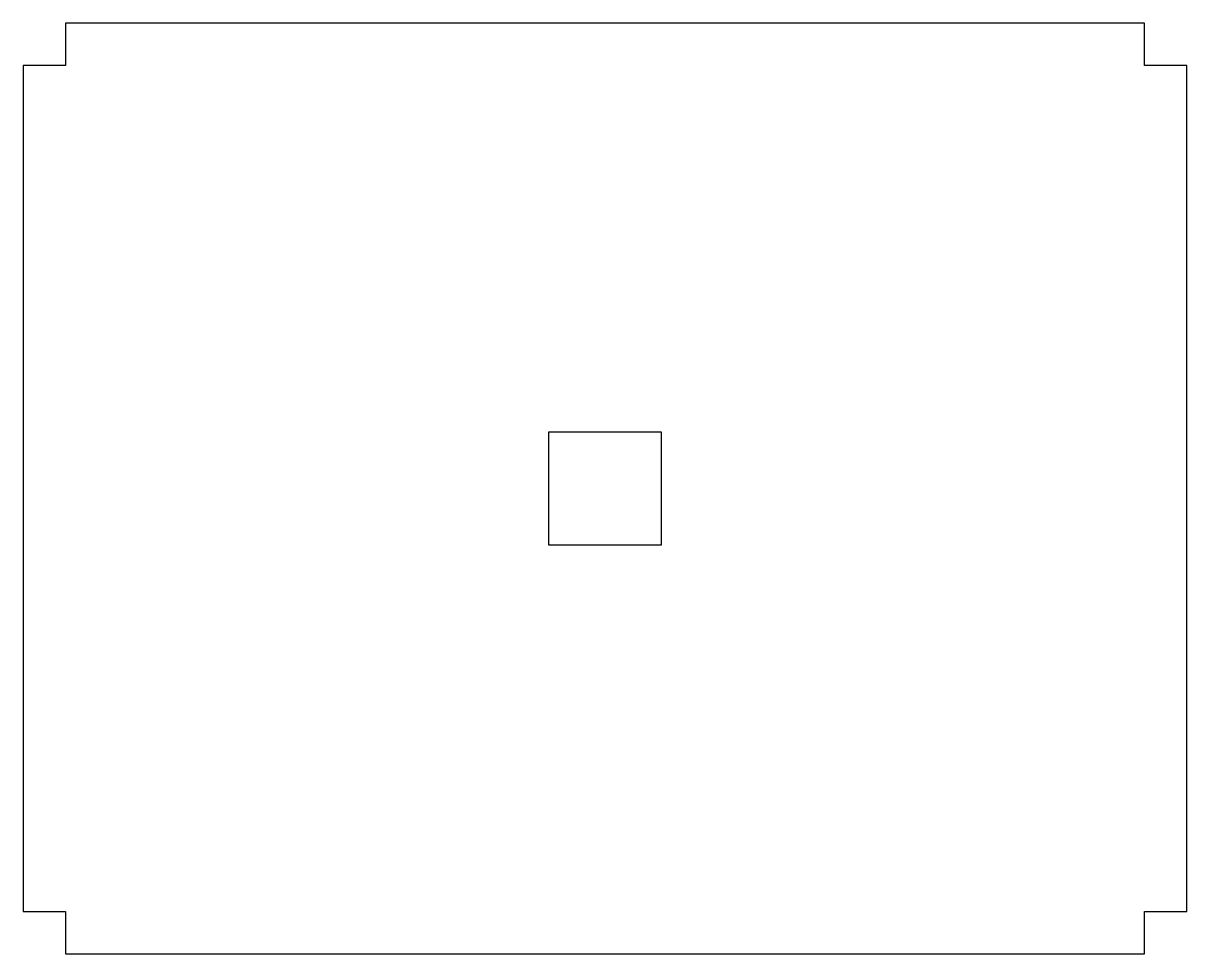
# Model space of a CAD drawing. Extents: x 76.25 to 79.5, y -3.12 to -0.52.
import ezdxf

# ---------------------------------------------------------------- set-up
doc = ezdxf.new("R2010")
doc.units = 0
doc.layers.get('0').update_dxf_attribs({"linetype": 'continuous'})

# ---------------------------------------------------------------- blocks, each defined once
blk = doc.blocks.new('SCALE')
at = {"color": 7}
for points in [[(76.3701, -0.6378), (76.252, -0.6378), (76.252, -3), (76.3701, -3), (76.3701, -3.1181), (79.3819, -3.1181), (79.3819, -3), (79.5, -3), (79.5, -0.6378), (79.3819, -0.6378), (79.3819, -0.5197), (76.3701, -0.5197)], [(76.9902, -0.8346)], [(78.9587, -0.8346)], [(77.876, -1.3465)], [(78.3681, -1.3465)], [(78.0335, -1.9764), (78.0335, -1.6614), (77.7185, -1.6614), (77.7185, -1.9764)], [(77.876, -2.1732)], [(78.3681, -2.1732)], [(76.9902, -2.8031)], [(78.9587, -2.8031)]]:
    blk.add_lwpolyline(points, close=True, dxfattribs=at)

msp = doc.modelspace()

# ---------------------------------------------------------------- block references
at = {"color": 7}
msp.add_blockref('SCALE', (0, 0), dxfattribs=at)

doc.saveas('drawing.dxf')
